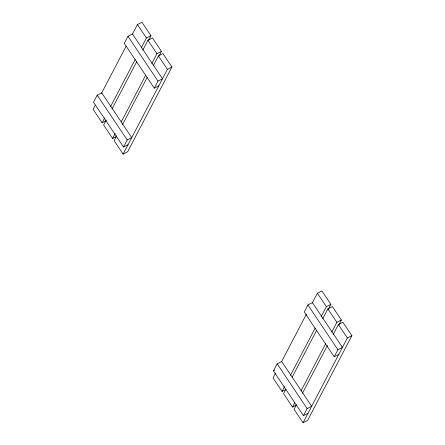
<?xml version="1.0" encoding="UTF-8"?>
<svg xmlns="http://www.w3.org/2000/svg" width="445" height="445" viewBox="0 0 445 445"><rect width="100%" height="100%" fill="white"/><g stroke="black" fill="none" stroke-linecap="round" stroke-linejoin="round"><path stroke-width="0.67" d="M123.504 147.017L127.198 139.953L131.726 137.627L101.733 92.855L97.205 95.18L93.511 102.244L123.504 147.017L128.032 144.692M154.276 88.154L157.969 81.096L162.492 78.765L132.504 33.992L127.976 36.318L124.283 43.382L154.276 88.154L158.804 85.829M95.364 105.037L93.116 109.337L102.116 122.764L106.077 120.734M101.466 93.367L126.191 46.074M132.293 34.404L137.427 24.575L141.955 22.25L150.95 35.683L148.702 39.983M102.116 122.764L104.681 117.853M110.46 106.8L135.185 59.508M141.287 47.837L146.427 38.009L150.95 35.683M106.183 120.094L103.613 125.006L112.613 138.44L116.573 136.404M111.962 109.036L136.687 61.744M142.789 50.074L147.924 40.245L152.451 37.92L161.446 51.353L159.199 55.653M112.613 138.44L115.177 133.522M121.279 121.852L145.682 75.177M151.784 63.507L156.924 53.678L161.446 51.353M116.679 135.764L114.109 140.676L123.109 154.109L127.632 151.784L171.942 67.023L162.948 53.589L158.42 55.92L153.286 65.743M122.458 124.706L147.184 77.413M123.109 154.109L167.42 69.348L171.942 67.023M273.453 370.885L277.146 363.821L281.674 361.496L311.661 406.268L307.133 408.593L303.44 415.658L273.453 370.885L274.582 370.301M334.212 356.801L337.905 349.737L342.433 347.411L312.446 302.633L307.918 304.964L304.224 312.023L334.212 356.801L338.74 354.47M275.622 373.06L273.058 377.977L282.052 391.411L286.013 389.375M281.401 362.007L306.449 314.098M312.229 303.045L317.368 293.216L321.891 290.891L330.891 304.324L328.321 309.236M282.052 391.411L284.622 386.494M290.401 375.441L315.127 328.149M321.223 316.478L326.363 306.649L330.891 304.324M285.801 389.347L283.554 393.647L292.549 407.08L296.509 405.045M292.22 377.065L316.623 330.385M322.725 318.715L327.865 308.891L332.387 306.56L341.387 319.994L338.817 324.906M292.549 407.08L294.796 402.781M300.898 391.111L325.623 343.818M331.72 332.148L336.859 322.319L341.387 319.994M296.298 405.017L294.05 409.317L303.045 422.75L307.573 420.425L351.884 335.664L342.884 322.236L338.361 324.561L333.222 334.384M302.394 393.347L327.442 345.442M303.045 422.75L347.356 337.994L351.884 335.664M303.44 415.658L307.968 413.333M137.427 24.575L146.427 38.009M147.924 40.245L156.924 53.678M158.42 55.92L167.42 69.348M317.368 293.216L326.363 306.649M327.865 308.891L336.859 322.319M338.361 324.561L347.356 337.994M127.976 36.318L157.969 81.096M307.918 304.964L337.905 349.737M97.205 95.18L127.198 139.953M277.146 363.821L307.133 408.593"/></g></svg>
